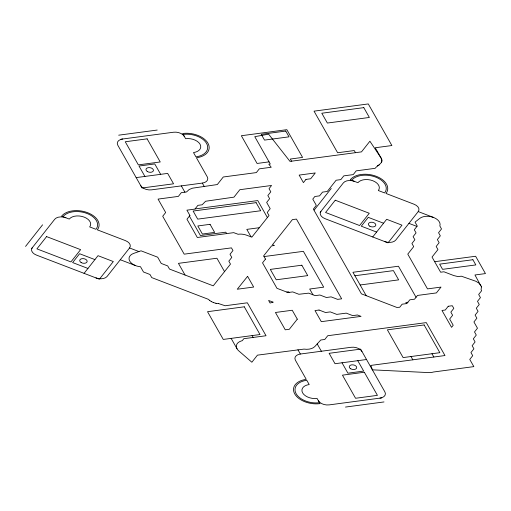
<?xml version="1.0" encoding="UTF-8"?>
<svg xmlns="http://www.w3.org/2000/svg" width="511" height="511" viewBox="0 0 511 511"><rect width="100%" height="100%" fill="white"/><g stroke="black" fill="none" stroke-linecap="round" stroke-linejoin="round"><path stroke-width="0.77" d="M481.413 286.767L481.107 289.82L481.624 290.733L478.666 294.483L480.436 297.606L477.485 301.356L479.254 304.473L476.297 308.222L478.066 311.346L475.109 315.095L476.878 318.212L473.927 321.962L477.466 328.203L474.508 331.952L476.278 335.075L473.32 338.825L475.089 341.942L472.138 345.692L473.908 348.815L470.95 352.564L472.72 355.682L469.762 359.431L473.838 366.617L433.456 372.014A11.306 6.93 9.2 0 1 428.295 372.589L372.378 369.83L370.845 365.41L444.972 355.541L426.289 322.607L327.736 335.727L324.779 339.476L320.767 340.007L314.917 346.452A11.306 6.93 9.2 0 1 304 349.102L257.442 355.151L251.859 362.229L238.822 350.91A11.306 6.93 9.2 0 1 237.149 348.981L236.785 348.298A11.306 6.93 9.2 0 1 241.358 340.939L242.252 340.696L243.83 338.691L266.033 335.74L247.356 302.799L225.153 305.757L218.849 303.668M381.794 161.38L381.723 161.712M381.838 161.042L381.851 160.703M381.628 162.038L381.506 162.364M25.55 246.423L42.579 224.821M31.503 248.71L54.728 219.251A8.476 5.193 9.2 0 1 65.862 217.769M84.072 273.353L98.01 255.672L113.314 261.549L99.383 279.223L36.447 255.085A8.476 5.193 9.2 0 1 32.276 247.726M62.968 216.658A18.275 11.197 9.2 0 1 86.979 213.464A18.275 11.197 9.2 0 1 95.972 229.318L89.674 226.903A11.306 6.93 9.2 0 0 84.117 217.098A11.306 6.93 9.2 0 0 69.266 219.072L61.607 216.14A19.782 12.123 9.2 0 1 87.598 212.678A19.782 12.123 9.2 0 1 97.333 229.841L125.393 240.604A8.476 5.193 9.2 0 1 129.564 247.956L107.118 276.432A8.476 5.193 9.2 0 1 95.979 277.92M314.208 210.047L331.237 188.444M320.161 212.333L343.379 182.874A8.476 5.193 9.2 0 1 354.519 181.392M372.73 236.97L386.661 219.296L401.972 225.172L388.041 242.846L325.105 218.702A8.476 5.193 9.2 0 1 320.934 211.35M351.625 180.281A18.275 11.197 9.2 0 1 375.636 177.087A18.275 11.197 9.2 0 1 384.623 192.941L378.332 190.526A11.306 6.93 9.2 0 0 372.768 180.715A11.306 6.93 9.2 0 0 357.917 182.695L350.265 179.757A19.782 12.123 9.2 0 1 376.256 176.301A19.782 12.123 9.2 0 1 385.984 193.458L414.051 204.228A8.476 5.193 9.2 0 1 418.222 211.58L395.776 240.055A8.476 5.193 9.2 0 1 384.636 241.537M379.277 164.861L378.919 165.085M378.536 165.296L378.134 165.494M377.718 165.673L377.284 165.839M118.693 135.179L157.196 130.056M120.986 139.228L173.491 132.234A8.476 5.193 9.2 0 1 184.311 136.386M136.162 177.598L167.665 173.408L173.561 183.807L142.058 188.003L117.811 145.239A8.476 5.193 9.2 0 1 122.736 138.992M269.067 161.866L257.078 163.463L241.345 135.728L286.85 129.673L302.576 157.407L290.331 159.036L291.551 161.189M183.2 134.425A18.275 11.197 9.2 0 1 206.533 143.374A18.275 11.197 9.2 0 1 195.917 156.845L193.49 152.565A11.306 6.93 9.2 0 0 200.056 144.236A11.306 6.93 9.2 0 0 185.627 138.698L182.676 133.499A19.782 12.123 9.2 0 1 207.932 143.189A19.782 12.123 9.2 0 1 196.441 157.771L207.255 176.838A8.476 5.193 9.2 0 1 202.324 183.085L151.575 189.843A8.476 5.193 9.2 0 1 140.749 185.691M195.087 208.916L257.761 200.574L267.394 217.552M259.339 227.708L246.807 229.375L251.029 236.829M264.046 256.567L303.381 251.329L323.693 287.156L309.692 289.022L312.968 294.796M434.669 261.702L475.62 256.254L485.45 273.589L474.949 274.982L481.439 286.907M354.909 275.748L393.413 270.619L398.65 279.868L360.153 284.991M286.767 292.068L288.696 291.813L289.028 292.407M407.899 302.25L405.855 302.525L406.475 303.617M319.49 402.7A18.275 11.197 9.2 0 1 296.156 393.751A18.275 11.197 9.2 0 1 306.772 380.28L309.2 384.553A11.306 6.93 9.2 0 0 302.627 392.889A11.306 6.93 9.2 0 0 317.063 398.42L320.014 403.626A19.782 12.123 9.2 0 1 294.751 393.936A19.782 12.123 9.2 0 1 306.249 379.354L295.435 360.287A8.476 5.193 9.2 0 1 300.359 354.034L351.114 347.282A8.476 5.193 9.2 0 1 361.935 351.434M366.528 359.52L335.024 363.717L329.122 353.312L360.625 349.122L384.879 391.88A8.476 5.193 9.2 0 1 379.954 398.133M381.704 397.897L329.199 404.884A8.476 5.193 9.2 0 1 318.372 400.733M345.493 407.069L383.997 401.94M218.657 303.662L216.651 303.419M216.46 303.387L215.565 303.189M215.393 303.151L213.477 302.557M213.317 302.499L211.554 301.688M418.222 211.58L433.532 217.45M408.934 223.364L416.919 226.424M383.569 223.224L368.259 217.354L361.29 226.188L376.601 232.064M129.564 247.956L138.928 251.553M120.277 259.741L135.587 265.611M209.778 300.545L208.488 299.363L151.748 277.601L149.979 274.477L143.482 271.986L140.499 266.729L139.567 266.627A11.306 6.93 9.2 0 1 136.348 265.886L135.332 265.516A11.306 6.93 9.2 0 1 133.646 253.411L141.023 250.812L157.688 257.205L161.227 263.446L167.723 265.937L169.492 269.061L213.24 285.841L230.487 264.091L228.819 261.159L231.777 257.41L230.007 254.293L232.965 250.543L231.445 247.867L184.196 254.159L162.709 216.268L165.66 212.519L158.052 199.098L178.377 196.39L181.335 192.641L186.521 191.951L189.185 189.504L192.57 188.163L217.322 184.548L223.275 176.991L256.35 172.59L259.307 168.841L271.213 167.25L268.824 164.216L270.287 164.018L254.772 136.661L268.614 134.163L290.005 161.393L361.494 151.882L369.9 141.215L380.899 157.739C384.579 162.92 377.399 165.155 375.1 168.336L356.199 170.853L353.248 174.602L343.794 175.861L340.837 179.61L336.117 180.242L327.244 191.491L322.524 192.117L319.567 195.866L314.84 196.499L312.777 199.111L316.315 205.352L313.358 209.101L361.424 293.851L396.9 307.456L399.73 307.252L402.138 304.192L406.865 303.566L409.816 299.816L414.542 299.19L417.5 295.441L436.4 292.924L440.999 287.093L427.496 288.887L407.778 254.12L413.693 246.621L411.923 243.498L414.875 239.748L413.105 236.631L416.063 232.882L414.293 229.758L417.251 226.009L415.047 222.132L419.672 218.44A11.306 6.93 9.2 0 1 433.354 217.386L434.337 217.788A11.306 6.93 9.2 0 1 439.843 225.919L441.504 228.96L438.553 232.709L440.322 235.827L437.365 239.576L439.134 242.699L436.177 246.449L437.946 249.566L432.038 257.065L440.635 272.222L443.931 271.782L453.794 275.57L458.073 276.611L461.318 276.183L475.939 281.293L478.871 283.1L480.915 285.528M94.912 259.601L79.601 253.731L72.639 262.571L87.943 268.441M211.42 301.618L209.9 300.634M355.464 152.68L354.251 150.547L337.624 152.757L314.029 111.155L368.284 103.931L391.88 145.539L375.253 147.749L381.219 158.289M416.056 297.274L398.446 266.225L352.941 272.28L366.215 295.69M431.98 353.733L433.845 357.023M410.985 356.531L412.85 359.821M357.777 360.689L363.672 371.088L347.921 373.183L342.025 362.784M317.21 343.922L321.362 351.242M297.932 349.76L300.359 354.034M202.324 183.085L204.228 186.438M226.609 233.597L225.805 232.173L200.427 235.545L189.409 216.121M181.328 185.883L184.893 192.168M224.521 271.616L216.932 258.234L178.435 263.357L185.046 275.027M160.665 174.34L154.763 163.935L139.011 166.037L144.913 176.436M252.134 335.586L253.188 337.445M231.132 338.384L237.034 348.783M381.385 158.627L381.532 158.972M381.647 159.323L381.743 159.668M381.8 160.013L381.845 160.358M46.59 236.593L36.92 248.87L70.933 261.913L80.61 249.643L46.59 236.593M189.92 215.47L186.962 219.219L197.329 237.494L233.706 232.652L238.081 234.268A11.306 6.93 9.2 0 1 246.66 235.213L251.859 237.136L269.003 215.521L267.247 212.423L270.198 208.673L266.659 202.433L269.616 198.683L267.847 195.56L270.804 191.81L269.035 188.693L271.565 185.474L239.838 189.702L233.974 197.144L205.588 201.251L202.152 204.783L197.898 205.352L194.94 209.101L186.917 210.168L189.92 215.47M305.955 179.406L303.425 182.619L299.152 175.094L315.281 172.948L310.682 178.78L305.955 179.406M265.484 259.103L262.533 262.852L276.968 288.313L288 292.541L292.726 291.915L298.871 294.272L308.67 293.148L315.166 295.639L319.892 295.007L326.382 297.498L331.109 296.872L337.605 299.363L341.655 298.82L296.431 219.078L292.388 219.621L272.452 244.756L274.452 245.497L271.558 245.887L263.644 255.858L265.484 259.103M335.248 200.216L325.571 212.487L359.591 225.536L369.268 213.266L335.248 200.216M297.293 319.164L289.315 329.282L285.266 329.819L275.435 312.483L292.235 310.247L297.293 319.164M448.236 306.261L445.285 310.011L441.983 310.452L451.564 327.34L453.206 325.258L449.667 319.017L452.618 315.268L450.849 312.144L453.806 308.395L452.292 305.725L448.236 306.261M247.592 276.336L237.264 289.226L253.667 287.048L247.592 276.336M273.04 302.148L270.076 303.042L268.607 300.449L273.04 302.148M363.8 107.636L321.796 113.231L327.366 123.049L369.37 117.46L363.8 107.636M147.123 138.851L125.252 141.764L138.36 164.881L160.237 161.968L147.123 138.851M285.751 131.059L261.255 134.323L264.532 140.097L289.034 136.839L285.751 131.059M256.12 202.656L193.113 211.043L197.706 219.13L260.706 210.743L256.12 202.656M210.059 224.323L197.808 225.951L202.394 234.044L214.646 232.409L210.059 224.323M301.835 265.209L270.332 269.399L276.234 279.798L307.737 275.608L301.835 265.209M472.879 259.722L439.632 264.149L442.577 269.348L475.83 264.922L472.879 259.722M244.284 306.804L207.53 311.697L223.262 339.432L260.01 334.539L244.284 306.804M319.056 310.036L315.006 310.573L321.298 321.668L361.047 316.379L357.445 314.993L352.718 315.619L346.222 313.128L336.768 314.386L330.278 311.895L325.552 312.528L319.056 310.036M424.13 324.951L387.376 329.844L403.109 357.579L439.856 352.686L424.13 324.951M364.33 372.244L342.453 375.157L355.56 398.267L377.437 395.354L364.33 372.244M350.699 368.782A3.769 2.312 9.2 0 0 356.684 367.843A3.769 2.312 9.2 0 0 351.555 364.873A3.769 2.312 9.2 0 0 350.699 368.782M369.811 226.194A3.769 2.312 9.2 0 0 375.796 225.255A3.769 2.312 9.2 0 0 370.667 222.285A3.769 2.312 9.2 0 0 369.811 226.194M81.153 262.571A3.769 2.312 9.2 0 0 87.138 261.632A3.769 2.312 9.2 0 0 82.009 258.662A3.769 2.312 9.2 0 0 81.153 262.571M147.43 171.575A3.769 2.312 9.2 0 0 153.415 170.636A3.769 2.312 9.2 0 0 148.279 167.659A3.769 2.312 9.2 0 0 147.43 171.575"/></g></svg>
